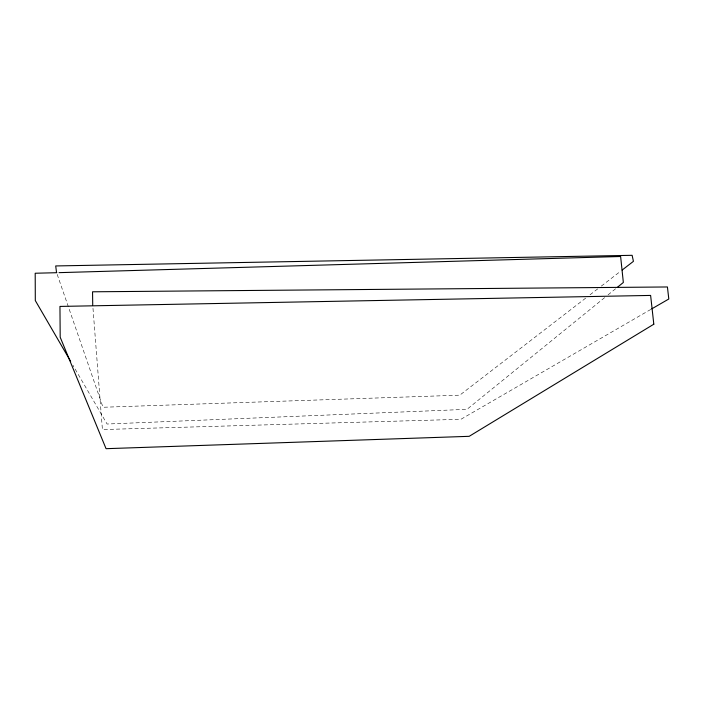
<?xml version="1.0" encoding="UTF-8"?>
<svg xmlns="http://www.w3.org/2000/svg" width="704" height="704" viewBox="0 0 704 704"><rect width="100%" height="100%" fill="white"/><g stroke="black" fill="none" stroke-linecap="round" stroke-linejoin="round"><path stroke-width="0.53" stroke-dasharray="3.52 2.64" d="M604.648 297.642L466.998 409.332L107.087 424.028L72.855 365.147M608.054 294.879L615.701 288.675M585.675 298.144L459.774 395.173L102.986 407.264L56.866 273.425M590.022 294.8L597.837 288.781M601.304 286.106L620.409 271.383M650.769 309.434L460.918 419.294L102.414 429.554L92.893 307.138"/><path stroke-width="1.06" d="M617.399 287.294L623.348 282.471L620.62 256.494L59.022 272.65M622.151 270.046L633.433 261.342L632.122 255.314L55.704 265.945L56.514 272.386M651.71 308.889L668.8 299.006L667.427 286.968L92.55 291.799L92.726 304.955M56.857 272.703L35.2 273.24L35.306 300.564L70.646 361.346M653.814 324.21L469.19 436.322L106.058 448.686L60.192 337.225L59.954 306.425L650.619 295.425L653.814 324.21"/></g></svg>
